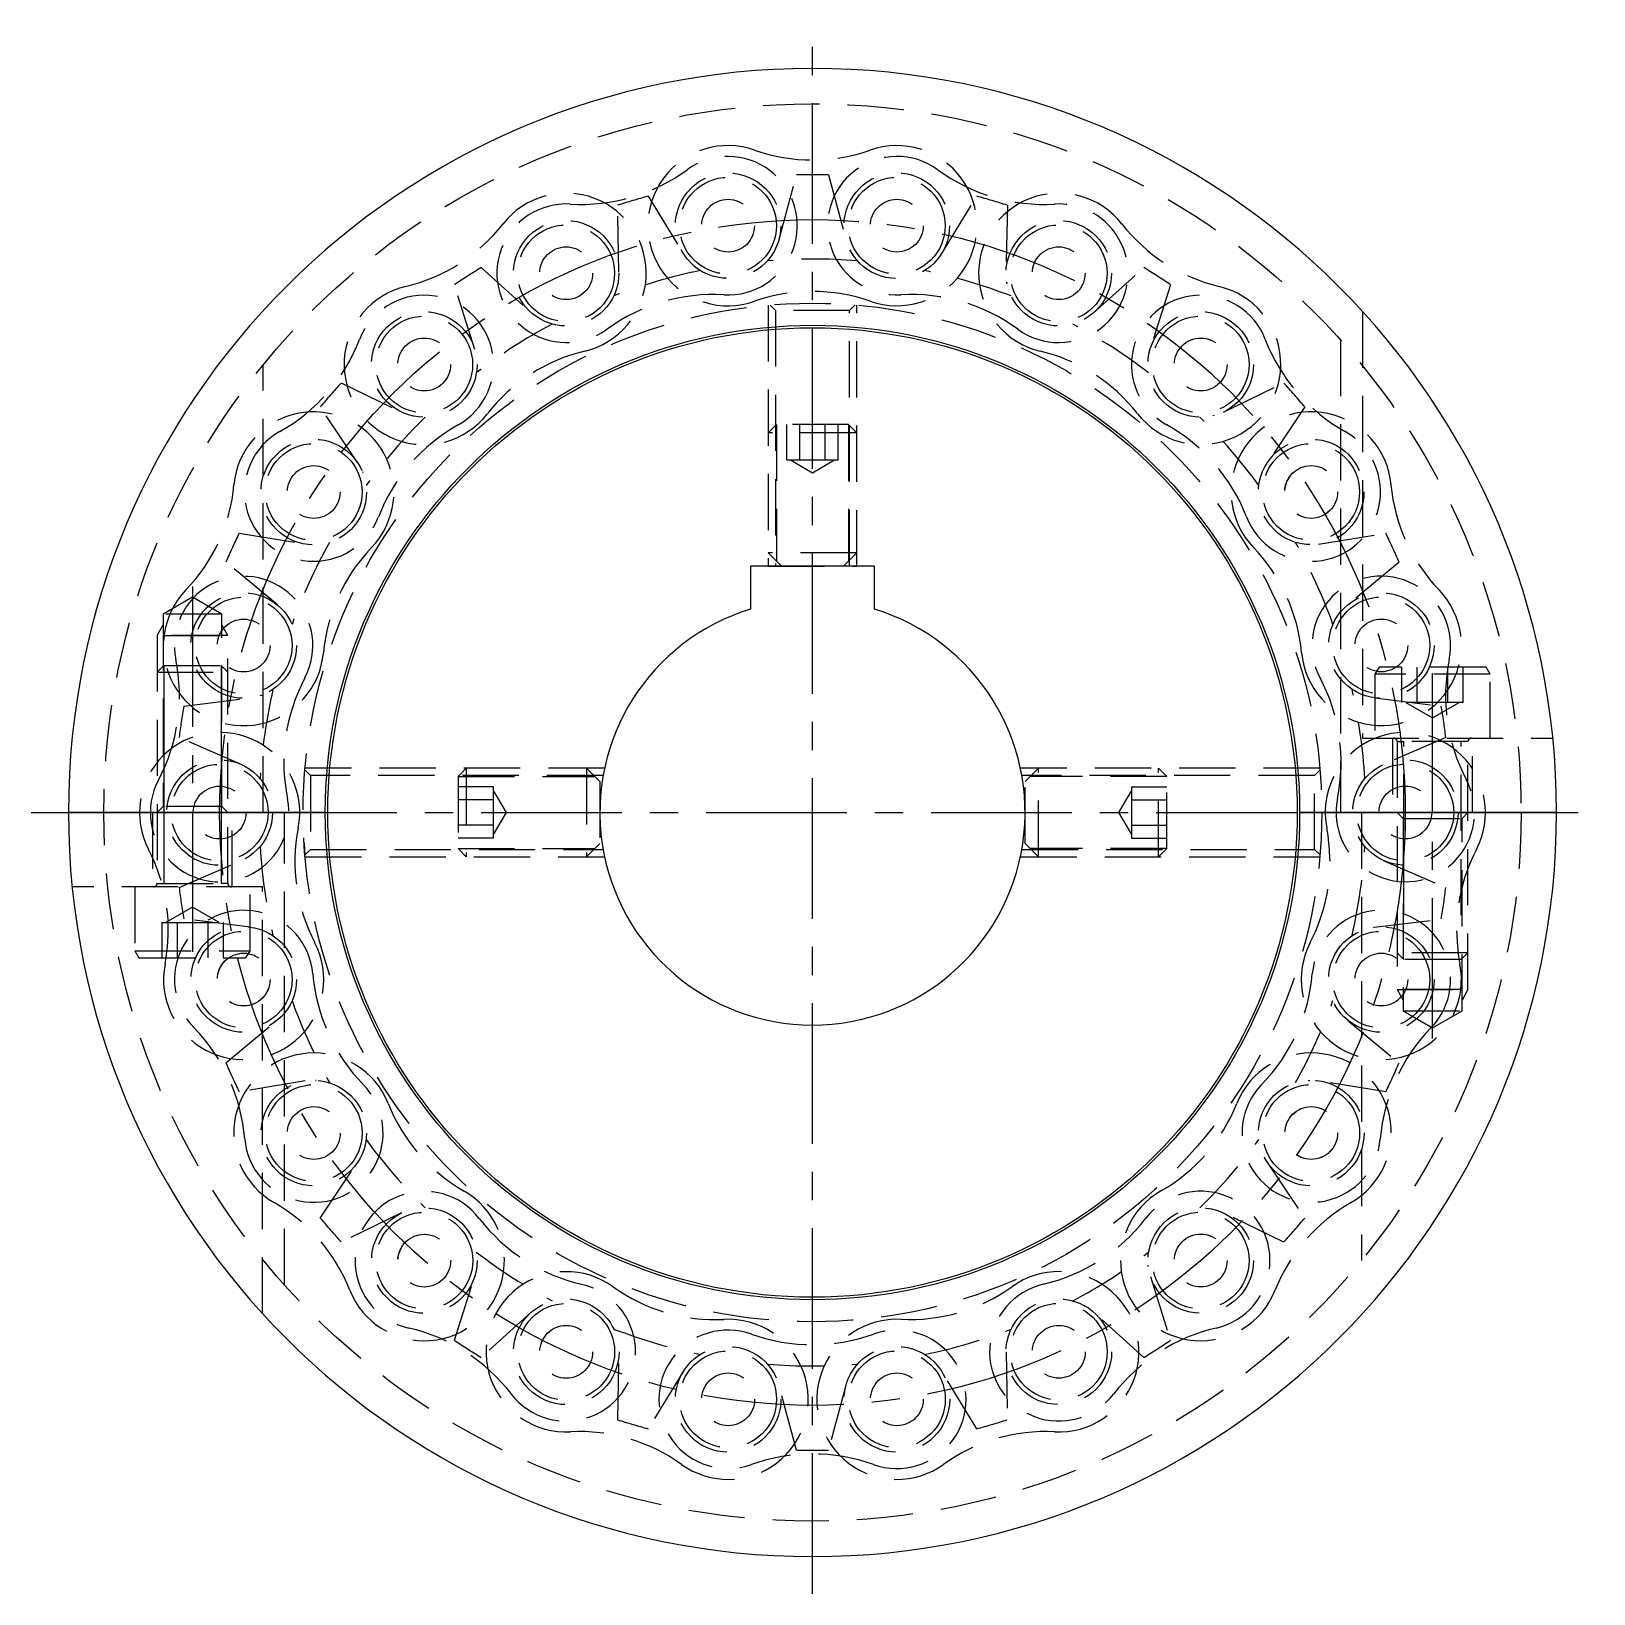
# Model space of a CAD drawing. Extents: x -8 to 371, y -8 to 402.
# Drawn here: x 195 to 371.4, y 5.8 to 182.2 of the extents above; entities that cross this region are included whole.
import ezdxf

# ---------------------------------------------------------------- set-up
doc = ezdxf.new("R2010")
doc.units = 0
doc.header["$LTSCALE"] = 0.5
doc.linetypes.add('CENTER', pattern=[50.8, 31.75, -6.35, 6.35, -6.35])
doc.linetypes.add('DASHED', pattern=[19.05, 12.7, -6.35])
for name, color, linetype in [('MSM_CENTER', 1, 'CENTER'), ('MSM_CONTINUOUS', 7, 'CONTINUOUS'), ('MSM_DASHED', 4, 'DASHED')]:
    doc.layers.add(name, color=color, linetype=linetype)

msp = doc.modelspace()

# ---------------------------------------------------------------- linework, layer by layer
at = {"layer": 'MSM_CENTER'}
for p, q in [((283.21, 5.8), (283.21, 182.2)), ((213.21, 119.53), (213.21, 76.2)), ((353.21, 68.47), (353.21, 111.8)), ((195.01, 94), (371.41, 94))]:
    msp.add_line(p, q, dxfattribs=at)
msp.add_circle((283.21, 94), 66.93, dxfattribs=at)
at = {"layer": 'MSM_CONTINUOUS'}
for p, q in [((290.21, 121.8), (276.21, 121.8)), ((276.21, 121.8), (276.21, 116.96)), ((290.21, 116.96), (290.21, 121.8)), ((228.21, 94), (199.21, 94)), ((199.21, 94), (228.21, 94)), ((338.21, 94), (367.21, 94)), ((367.21, 94), (338.21, 94))]:
    msp.add_line(p, q, dxfattribs=at)
for radius in [55, 54.72]:
    msp.add_circle((283.21, 94), radius, dxfattribs=at)
for radius, start, end in [(84, 0, 180), (24, 106.9578, 73.0422), (84, 180, 0)]:
    msp.add_arc((283.21, 94), radius, start, end, dxfattribs=at)
at = {"layer": 'MSM_DASHED'}
for p, q in [((279.4, 158.57), (281.42, 165.98)), ((285, 165.98), (286.99, 158.68)), ((261.36, 154.99), (261.22, 162.56)), ((264.65, 163.57), (268.62, 157.12)), ((297.81, 157.12), (301.77, 163.57)), ((305.21, 162.56), (305.06, 154.99)), ((245.8, 155.52), (251.42, 150.45)), ((269.43, 156.08), (269.28, 156.23)), ((297.11, 156.21), (297.03, 156.12)), ((314.91, 150.38), (320.62, 155.52)), ((245.1, 146.27), (242.79, 153.58)), ((261.27, 153.84), (261.25, 153.73)), ((305.18, 153.68), (305.14, 153.88)), ((323.63, 153.58), (321.36, 146.37)), ((278.21, 151.28), (278.21, 121.8)), ((278.42, 151.29), (279.02, 150.69)), ((279.02, 150.69), (279.02, 121.8)), ((287.4, 150.69), (279.02, 150.69)), ((287.4, 150.69), (288, 151.29)), ((287.4, 121.8), (287.4, 150.69)), ((288, 151.29), (288.01, 151.29)), ((288.21, 121.8), (288.21, 151.28)), ((345.31, 150.56), (345.31, 102.4)), ((342.81, 147.37), (342.81, 94)), ((221.21, 94), (221.21, 144.56)), ((229.99, 142.49), (236.81, 139.21)), ((329.62, 139.21), (336.44, 142.49)), ((231.86, 133.5), (227.64, 139.78)), ((338.78, 139.78), (334.57, 133.5)), ((238.06, 138.77), (237.84, 138.83)), ((279.13, 137.8), (278.21, 136.88)), ((287.29, 137.8), (279.13, 137.8)), ((279.13, 137.8), (279.13, 122.38)), ((279.13, 137.8), (279.13, 122.38)), ((280.32, 133.8), (280.32, 137.8)), ((281.77, 133.8), (281.77, 137.8)), ((284.66, 133.8), (284.66, 137.8)), ((286.1, 133.8), (286.1, 137.8)), ((288.21, 136.88), (287.29, 137.8)), ((287.29, 137.8), (287.29, 122.38)), ((287.29, 137.8), (287.29, 122.38)), ((328.54, 138.82), (328.41, 138.78)), ((288.21, 136.88), (278.21, 136.88)), ((232.41, 132.48), (232.44, 132.39)), ((280.32, 133.8), (286.1, 133.8)), ((280.71, 133.8), (283.21, 132.36)), ((283.21, 132.36), (285.71, 133.8)), ((333.96, 132.33), (334.03, 132.52)), ((218.48, 125.53), (225.95, 124.31)), ((340.35, 124.29), (347.94, 125.53)), ((222.81, 117.43), (216.99, 122.27)), ((288.21, 123.3), (278.21, 123.3)), ((278.21, 123.3), (279.71, 121.8)), ((278.21, 121.8), (288.21, 121.8)), ((288.21, 121.8), (278.21, 121.8)), ((278.21, 121.8), (288.21, 121.8)), ((278.21, 121.8), (288.21, 121.8)), ((286.71, 121.8), (288.21, 123.3)), ((349.43, 122.27), (343.62, 117.43)), ((213.21, 118.32), (209.89, 116.4)), ((216.54, 116.4), (213.21, 118.32)), ((209.21, 114), (209.89, 115.17)), ((209.89, 116.4), (209.89, 94.68)), ((216.54, 116.4), (209.89, 116.4)), ((216.54, 94.68), (216.54, 116.4)), ((217.21, 114), (216.54, 115.17)), ((209.21, 114), (209.21, 86)), ((217.21, 114), (209.21, 114)), ((210.02, 114), (217.21, 114)), ((217.21, 86), (217.21, 114)), ((209.98, 110.6), (209.21, 109.83)), ((209.21, 109.83), (217.21, 109.83)), ((209.98, 110.6), (216.44, 110.6)), ((209.98, 110.6), (209.98, 86)), ((217.21, 109.83), (216.44, 110.6)), ((216.44, 110.6), (216.44, 86)), ((347.17, 110.4), (346.71, 109.6)), ((346.71, 109.6), (346.71, 102.4)), ((359.71, 109.6), (346.71, 109.6)), ((359.25, 110.4), (347.17, 110.4)), ((349.75, 106.4), (349.75, 110.4)), ((351.48, 106.4), (351.48, 110.4)), ((354.94, 106.4), (354.94, 110.4)), ((356.68, 106.4), (356.68, 110.4)), ((359.71, 109.6), (359.25, 110.4)), ((359.71, 102.4), (359.71, 109.6)), ((212.22, 106.02), (219.73, 106.95)), ((221.03, 107.26), (220.81, 107.18)), ((345.58, 107.19), (345.44, 107.24)), ((346.69, 106.95), (354.2, 106.02)), ((356.68, 106.4), (349.75, 106.4)), ((350.21, 106.4), (353.21, 104.67)), ((353.21, 104.67), (356.21, 106.4)), ((209.98, 105.6), (209.98, 86)), ((216.44, 105.6), (216.44, 86)), ((218.65, 99.46), (211.71, 102.47)), ((345.31, 102.4), (366.79, 102.4)), ((354.71, 102.47), (347.77, 99.46)), ((348.71, 102.4), (348.71, 94)), ((357.71, 94), (357.71, 102.4)), ((349.21, 102), (349.21, 74)), ((357.21, 102), (349.21, 102)), ((349.21, 102), (349.98, 102)), ((349.21, 102), (349.98, 102)), ((349.98, 82.4), (349.98, 102)), ((349.98, 82.4), (349.98, 102)), ((356.44, 82.4), (356.44, 102)), ((357.21, 102), (356.44, 102)), ((356.44, 82.4), (356.44, 102)), ((357.21, 102), (356.44, 102)), ((357.21, 74), (357.21, 102)), ((219.67, 98.9), (219.74, 98.85)), ((226.52, 98.19), (225.92, 98.79)), ((259.74, 99), (225.93, 99)), ((244.13, 99), (243.21, 98.08)), ((244.13, 99), (244.13, 89)), ((259.21, 97.5), (257.71, 99)), ((257.71, 99), (257.71, 89)), ((340.49, 99), (306.69, 99)), ((308.71, 99), (307.21, 97.5)), ((308.71, 89), (308.71, 99)), ((323.21, 98.08), (322.29, 99)), ((322.29, 89), (322.29, 99)), ((340.5, 98.79), (339.9, 98.19)), ((346.63, 98.82), (346.78, 98.92)), ((259.58, 98.19), (226.52, 98.19)), ((226.52, 98.19), (226.52, 89.81)), ((243.21, 98.08), (243.21, 89.92)), ((243.21, 98.08), (258.63, 98.08)), ((259.21, 97.5), (259.21, 90.5)), ((339.9, 98.19), (306.85, 98.19)), ((307.21, 90.5), (307.21, 97.5)), ((323.21, 98.08), (307.79, 98.08)), ((323.21, 89.92), (323.21, 98.08)), ((339.9, 89.81), (339.9, 98.19)), ((247.21, 96.89), (243.21, 96.89)), ((247.21, 95.44), (243.21, 95.44)), ((247.21, 91.11), (247.21, 96.89)), ((248.66, 94), (247.21, 96.5)), ((319.21, 96.5), (317.77, 94)), ((319.21, 96.89), (323.21, 96.89)), ((319.21, 96.89), (319.21, 91.11)), ((319.21, 95.44), (323.21, 95.44)), ((208.71, 94), (208.71, 85.6)), ((209.89, 94.68), (209.21, 94)), ((216.54, 94.68), (209.89, 94.68)), ((217.21, 94), (216.54, 94.68)), ((217.71, 85.6), (217.71, 94)), ((223.61, 40.63), (223.61, 94)), ((247.21, 91.5), (248.66, 94)), ((317.77, 94), (319.21, 91.5)), ((345.21, 94), (345.21, 43.44)), ((349.21, 94), (349.89, 93.32)), ((356.54, 93.32), (357.21, 94)), ((247.21, 92.56), (243.21, 92.56)), ((319.21, 92.56), (323.21, 92.56)), ((349.89, 93.32), (349.89, 71.6)), ((349.89, 93.32), (356.54, 93.32)), ((356.54, 71.6), (356.54, 93.32)), ((225.82, 90.54), (225.91, 89.2)), ((247.21, 91.11), (243.21, 91.11)), ((257.71, 89), (259.21, 90.5)), ((307.21, 90.5), (308.71, 89)), ((319.21, 91.11), (323.21, 91.11)), ((211.71, 85.53), (218.65, 88.54)), ((225.92, 89.21), (226.52, 89.81)), ((225.93, 89), (259.74, 89)), ((226.52, 89.81), (259.58, 89.81)), ((243.21, 89.92), (244.13, 89)), ((243.21, 89.92), (258.63, 89.92)), ((306.69, 89), (340.49, 89)), ((306.84, 89.81), (339.9, 89.81)), ((323.21, 89.92), (307.79, 89.92)), ((322.29, 89), (323.21, 89.92)), ((339.9, 89.81), (340.51, 89.21)), ((347.65, 88.59), (354.71, 85.53)), ((221.11, 85.6), (199.63, 85.6)), ((206.71, 85.6), (206.71, 78.4)), ((209.21, 86), (217.21, 86)), ((209.21, 86), (209.98, 86)), ((209.21, 86), (209.98, 86)), ((217.21, 86), (216.44, 86)), ((217.21, 86), (216.44, 86)), ((219.71, 78.4), (219.71, 85.6)), ((221.11, 37.44), (221.11, 85.6)), ((213.21, 83.33), (210.21, 81.6)), ((216.21, 81.6), (213.21, 83.33)), ((209.75, 81.6), (209.75, 77.6)), ((209.75, 81.6), (216.68, 81.6)), ((211.48, 81.6), (211.48, 77.6)), ((219.73, 81.05), (212.22, 81.98)), ((214.94, 81.6), (214.94, 77.6)), ((216.68, 81.6), (216.68, 77.6)), ((346.63, 81.05), (354.2, 81.98)), ((346.53, 81.03), (346.63, 81.05)), ((206.71, 78.4), (207.17, 77.6)), ((206.71, 78.4), (219.71, 78.4)), ((219.25, 77.6), (219.71, 78.4)), ((349.21, 78.17), (349.98, 77.4)), ((357.21, 78.17), (349.21, 78.17)), ((356.44, 77.4), (357.21, 78.17)), ((207.17, 77.6), (219.25, 77.6)), ((356.44, 77.4), (349.98, 77.4)), ((356.4, 74), (349.21, 74)), ((349.21, 74), (357.21, 74)), ((349.21, 74), (349.89, 72.83)), ((357.21, 74), (356.54, 72.83)), ((216.99, 65.73), (222.81, 70.57)), ((223.74, 71.54), (223.58, 71.35)), ((342.81, 71.38), (342.72, 71.5)), ((343.62, 70.57), (349.43, 65.73)), ((349.89, 71.6), (353.21, 69.68)), ((349.89, 71.6), (356.54, 71.6)), ((353.21, 69.68), (356.54, 71.6)), ((225.95, 63.69), (218.48, 62.47)), ((227.11, 63.77), (227.19, 63.77)), ((339.17, 63.76), (339.35, 63.77)), ((347.94, 62.47), (340.48, 63.69)), ((227.64, 48.22), (231.86, 54.5)), ((334.52, 54.57), (338.78, 48.22)), ((236.81, 48.79), (229.99, 45.51)), ((336.44, 45.51), (329.47, 48.86)), ((321.12, 42.74), (321.11, 42.9)), ((242.79, 34.42), (245.06, 41.63)), ((321.36, 41.63), (323.63, 34.42)), ((251.42, 37.55), (245.8, 32.48)), ((313.95, 38.3), (314.09, 38.22)), ((320.62, 32.48), (315, 37.55)), ((261.22, 25.44), (261.36, 33.01)), ((305.06, 33.09), (305.21, 25.44)), ((268.7, 31.01), (264.65, 24.43)), ((278.96, 30.52), (279.03, 30.38)), ((287.39, 30.38), (287.47, 30.53)), ((301.77, 24.43), (297.72, 31.01)), ((281.42, 22.02), (279.43, 29.32)), ((286.99, 29.32), (285, 22.02))]:
    msp.add_line(p, q, dxfattribs=at)
for centre, radius in [((283.21, 94), 80), ((273.68, 160.25), 5.95), ((292.73, 160.25), 5.96), ((273.68, 160.25), 5.46), ((292.73, 160.25), 5.46), ((273.68, 160.25), 2.98), ((273.68, 160.25), 2.98), ((292.73, 160.25), 2.98), ((255.4, 154.88), 5.95), ((311.01, 154.88), 5.95), ((255.4, 154.88), 5.46), ((311.01, 154.88), 5.46), ((255.4, 154.88), 2.98), ((311.01, 154.88), 2.98), ((311.01, 154.88), 2.98), ((283.21, 94), 57.5), ((239.38, 144.58), 5.96), ((239.38, 144.58), 5.46), ((327.04, 144.58), 5.96), ((327.04, 144.58), 5.46), ((239.38, 144.58), 2.98), ((239.38, 144.58), 2.98), ((327.04, 144.58), 2.98), ((226.9, 130.18), 5.96), ((339.51, 130.19), 5.96), ((226.9, 130.18), 5.46), ((339.51, 130.19), 5.46), ((226.9, 130.18), 2.98), ((339.51, 130.19), 2.98), ((339.52, 130.19), 2.98), ((218.99, 112.85), 5.96), ((218.99, 112.85), 5.46), ((347.43, 112.86), 5.95), ((347.43, 112.86), 5.46), ((218.99, 112.85), 2.98), ((218.99, 112.85), 2.98), ((347.43, 112.86), 2.98), ((216.28, 93.99), 5.96), ((216.28, 93.99), 5.46), ((350.14, 94), 5.95), ((350.14, 94), 5.46), ((216.28, 93.99), 2.98), ((350.14, 94), 2.98), ((350.14, 94), 2.98), ((219, 75.14), 5.96), ((219, 75.14), 5.46), ((347.43, 75.14), 5.96), ((347.43, 75.14), 5.46), ((218.99, 75.14), 2.98), ((219, 75.14), 2.98), ((347.43, 75.14), 2.98), ((226.91, 57.81), 5.95), ((339.52, 57.82), 5.96), ((226.91, 57.81), 5.46), ((339.52, 57.82), 5.46), ((226.91, 57.81), 2.98), ((339.52, 57.82), 2.98), ((339.52, 57.81), 2.98), ((239.39, 43.41), 5.96), ((239.39, 43.41), 5.46), ((327.04, 43.42), 5.95), ((327.04, 43.42), 5.46), ((239.38, 43.41), 2.98), ((239.39, 43.41), 2.98), ((327.04, 43.42), 2.98), ((255.41, 33.11), 5.96), ((311.02, 33.12), 5.96), ((255.41, 33.11), 5.46), ((311.02, 33.12), 5.46), ((255.41, 33.11), 2.98), ((311.02, 33.12), 2.98), ((311.02, 33.12), 2.98), ((273.69, 27.75), 5.96), ((292.74, 27.75), 5.96), ((273.69, 27.75), 5.46), ((292.74, 27.75), 5.46), ((273.69, 27.75), 2.98), ((273.69, 27.75), 2.98), ((292.74, 27.75), 2.98)]:
    msp.add_circle(centre, radius, dxfattribs=at)
for centre, radius, start, end in [((273.68, 160.25), 9.05, 70.6485, 289.3515), ((273.68, 160.25), 7.82, 266.6377, 126.0903), ((283.21, 187.37), 19.7, 250.6485, 289.3515), ((292.73, 160.25), 7.82, 53.9097, 273.3623), ((292.73, 160.25), 9.04, 250.6485, 109.3515), ((257.06, 183.05), 20.4, 266.6377, 306.0903), ((283.21, 94), 72, 88.5748, 91.4252), ((309.36, 183.05), 20.4, 233.9097, 273.3623), ((255.4, 154.88), 7.82, 86.6377, 306.0903), ((255.4, 154.88), 9.04, 283.3765, 142.0795), ((283.21, 94), 72, 104.9384, 107.7888), ((283.21, 94), 72, 72.2112, 75.0616), ((311.01, 154.88), 9.04, 37.9215, 256.6245), ((311.01, 154.88), 7.82, 233.9097, 93.3623), ((232.73, 172.55), 19.7, 283.3765, 322.0795), ((333.69, 172.55), 19.7, 217.9215, 256.6245), ((283.21, 94), 72, 121.3021, 124.1525), ((283.21, 94), 62.48, 85.3257, 94.6743), ((283.21, 94), 72, 55.8475, 58.6979), ((283.21, 94), 62.48, 101.6894, 111.0379), ((283.21, 94), 62.48, 68.9621, 78.3106), ((239.38, 144.58), 9.05, 103.3765, 322.0795), ((239.38, 144.58), 7.82, 299.3647, 158.8173), ((272.03, 132.08), 20.4, 86.6377, 126.0903), ((283.21, 133.13), 19.7, 70.6485, 109.3515), ((294.39, 132.08), 20.4, 53.9097, 93.3623), ((327.04, 144.58), 7.82, 21.1827, 240.6353), ((327.04, 144.58), 9.04, 217.9215, 76.6245), ((283.21, 94), 62.48, 118.053, 127.4016), ((283.21, 94), 62.48, 52.5984, 61.947), ((213.06, 154.78), 20.4, 299.3647, 338.8173), ((353.35, 154.78), 20.4, 201.1827, 240.6353), ((262.05, 126.92), 19.7, 103.3765, 142.0795), ((304.36, 126.92), 19.7, 37.9215, 76.6245), ((283.21, 94), 72, 137.6657, 140.5161), ((283.21, 94), 72, 39.4839, 42.3343), ((226.9, 130.18), 9.05, 316.1035, 174.8065), ((283.21, 94), 62.48, 134.4166, 143.7652), ((253.22, 119.98), 20.4, 119.3647, 158.8173), ((313.2, 119.99), 20.4, 21.1827, 60.6353), ((283.21, 94), 62.48, 36.2348, 45.5834), ((339.52, 130.19), 9.05, 5.1945, 223.8975), ((226.9, 130.18), 7.82, 119.3647, 338.8173), ((339.51, 130.19), 7.82, 201.1827, 60.6353), ((198.28, 132.78), 19.7, 316.1035, 354.8065), ((368.14, 132.79), 19.7, 185.1945, 223.8975), ((283.21, 94), 72, 154.0293, 156.8797), ((283.21, 94), 72, 23.1203, 25.9707), ((283.21, 94), 62.48, 150.7803, 160.1288), ((247.62, 110.25), 19.7, 136.1035, 174.8065), ((318.8, 110.26), 19.7, 5.1945, 43.8975), ((283.21, 94), 62.48, 19.8712, 29.2197), ((218.99, 112.85), 7.82, 332.0917, 191.5443), ((347.43, 112.86), 7.82, 348.4557, 207.9083), ((218.99, 112.85), 9.05, 136.1035, 354.8065), ((347.43, 112.86), 9.04, 185.1945, 43.8975), ((191.34, 107.2), 20.4, 332.0917, 11.5443), ((375.08, 107.21), 20.4, 168.4557, 207.9083), ((283.21, 94), 62.48, 167.1439, 176.4925), ((243.93, 99.64), 20.4, 152.0917, 191.5443), ((322.49, 99.65), 20.4, 348.4557, 27.9083), ((283.21, 94), 62.48, 3.5075, 12.8561), ((283.21, 94), 72, 170.393, 173.2434), ((283.21, 94), 72, 6.7566, 9.607), ((216.28, 93.99), 9.05, 348.8305, 207.5335), ((350.14, 94), 9.05, 332.4665, 191.1695), ((348.81, 102), 0.4, 0, 90), ((357.61, 102), 0.4, 90, 180), ((216.28, 93.99), 7.82, 152.0917, 11.5443), ((350.14, 94), 7.82, 168.4557, 27.9083), ((244.48, 88.43), 19.7, 168.8305, 207.5335), ((321.94, 88.43), 19.7, 332.4665, 11.1695), ((283.21, 94), 62.48, 183.5075, 192.8561), ((283.21, 94), 62.48, 347.1439, 356.4925), ((190.79, 80.71), 19.7, 348.8305, 27.5335), ((375.63, 80.71), 19.7, 152.4665, 191.1695), ((208.81, 86), 0.4, 270, 0), ((283.21, 94), 72, 186.7566, 189.607), ((217.61, 86), 0.4, 180, 270), ((283.21, 94), 72, 350.393, 353.2434), ((219, 75.14), 7.82, 4.8187, 224.2713), ((347.43, 75.14), 7.82, 315.7277, 175.1803), ((218.99, 75.14), 9.04, 168.8305, 27.5335), ((347.43, 75.14), 9.04, 152.4665, 11.1695), ((247.12, 77.51), 20.4, 184.8187, 224.2713), ((319.31, 77.52), 20.4, 315.7277, 355.1803), ((283.21, 94), 62.48, 199.8712, 209.2197), ((283.21, 94), 62.48, 330.7803, 340.1288), ((198.79, 55.44), 20.4, 4.8187, 44.2713), ((367.64, 55.45), 20.4, 135.7277, 175.1803), ((283.21, 94), 72, 203.1203, 205.9707), ((226.91, 57.81), 9.04, 21.5575, 240.2605), ((339.52, 57.81), 9.04, 299.7395, 158.4425), ((283.21, 94), 72, 334.0293, 336.8797), ((226.91, 57.81), 7.82, 184.8187, 44.2713), ((339.52, 57.82), 7.82, 135.7277, 355.1803), ((253.64, 68.37), 19.7, 201.5575, 240.2605), ((312.78, 68.38), 19.7, 299.7395, 338.4425), ((283.21, 94), 62.48, 216.2348, 225.5834), ((283.21, 94), 62.48, 314.4166, 323.7652), ((239.38, 43.41), 9.05, 201.5575, 60.2605), ((239.39, 43.41), 7.82, 37.5457, 256.9983), ((327.04, 43.42), 9.05, 119.7395, 338.4425), ((327.04, 43.42), 7.82, 283.0007, 142.4533), ((212.65, 32.85), 19.7, 21.5575, 60.2605), ((353.78, 32.86), 19.7, 119.7395, 158.4425), ((283.21, 94), 72, 219.4839, 222.3343), ((261.76, 60.61), 20.4, 217.5457, 256.9983), ((304.67, 60.62), 20.4, 283.0007, 322.4533), ((283.21, 94), 72, 317.6657, 320.5161), ((283.21, 94), 62.48, 232.5984, 241.947), ((283.21, 94), 62.48, 298.053, 307.4016), ((255.41, 33.11), 9.05, 54.2845, 272.9875), ((255.41, 33.11), 7.82, 217.5457, 76.9983), ((311.02, 33.12), 7.82, 103.0007, 322.4533), ((311.02, 33.12), 9.05, 267.0125, 125.7155), ((272.19, 56.45), 19.7, 234.2845, 272.9875), ((294.23, 56.46), 19.7, 267.0125, 305.7155), ((233.04, 15.92), 20.4, 37.5457, 76.9983), ((283.21, 94), 62.48, 248.9621, 258.3106), ((273.69, 27.75), 7.82, 70.2737, 289.7263), ((273.69, 27.75), 9.04, 234.2845, 92.9875), ((292.74, 27.75), 9.04, 87.0125, 305.7155), ((292.74, 27.75), 7.82, 250.2737, 109.7263), ((283.21, 94), 62.48, 281.6894, 291.0379), ((333.39, 15.92), 20.4, 103.0007, 142.4533), ((283.21, 94), 72, 235.8475, 238.6979), ((283.21, 54.31), 20.4, 250.2737, 289.7263), ((283.21, 94), 72, 301.3021, 304.1525), ((283.21, 94), 62.48, 265.3257, 274.6743), ((283.21, 94), 72, 252.2112, 255.0616), ((283.21, 94), 72, 284.9384, 287.7888), ((256.91, 4.41), 19.7, 54.2845, 92.9875), ((309.52, 4.41), 19.7, 87.0125, 125.7155), ((283.21, 1.19), 20.4, 70.2737, 109.7263), ((283.21, 94), 72, 268.5748, 271.4252)]:
    msp.add_arc(centre, radius, start, end, dxfattribs=at)

doc.saveas('drawing.dxf')
